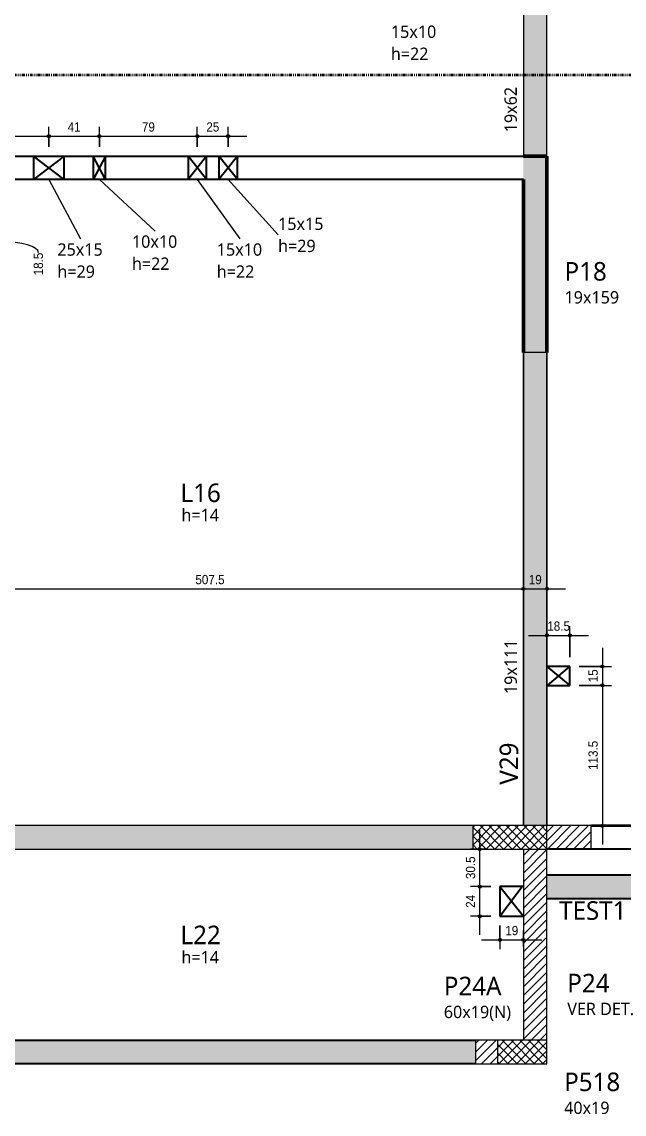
# Model space of a CAD drawing. Header units: centimetres. Extents: x -28 to 30806, y -3196 to 88064.
# Drawn here: x 3213 to 3700, y -957 to -73 of the extents above; entities that cross this region are included whole.
import ezdxf

# ---------------------------------------------------------------- set-up
doc = ezdxf.new("R2010")
doc.units = ezdxf.units.CM
for name, pattern in [('Dash dot', [1.5875, 0.635, -0.47625, 0, -0.47625]), ('Hidden', [0.714375, 0.47625, -0.238125]), ('Traço', [0.635, 0.3175, -0.3175])]:
    doc.linetypes.add(name, pattern=pattern)
for name, color, linetype, lineweight in [('A-ANNO-DIMS', 7, 'Continuous', 9), ('A-ANNO-DIMS-50', 7, 'Continuous', 9), ('A-DETL-GENF', 7, 'Continuous', 18), ('A-DETL-THIN', 7, 'Continuous', 25), ('A-FLOR', 7, 'Continuous', 25), ('A-FLOR-IDEN', 7, 'Continuous', 9), ('A-GENM', 7, 'Continuous', 25), ('A-GENM-HDLN', 7, 'Traço', 18), ('A-GENM-IDEN', 7, 'Continuous', 9), ('S-BEAM', 7, 'Continuous', 25), ('S-BEAM-HDLN', 7, 'Traço', 25), ('S-BEAM-IDEN', 7, 'Continuous', 9), ('S-COLS', 7, 'Continuous', 25), ('S-COLS-IDEN', 7, 'Continuous', 9), ('S-GRID', 7, 'Continuous', 9)]:
    doc.layers.add(name, color=color, linetype=linetype, lineweight=lineweight)
doc.layers.add('A-DETL', color=7, linetype='Continuous', lineweight=18, true_color=0x00a600)
doc.styles.add('Arial', font='arial.ttf', dxfattribs={"width": 0.9, "height": 7.5})
doc.styles.add('Gadugi_1', font='gadugi.ttf', dxfattribs={"height": 10})
doc.styles.add('Gadugi_2', font='gadugi.ttf', dxfattribs={"height": 15})
doc.styles.add('Gadugi_3', font='gadugi.ttf', dxfattribs={"height": 0.2})
doc.dimstyles.new('PED_1_5mm_ESQ', dxfattribs={"dimscale": 30.48, "dimtxt": 7.651945, "dimasz": 0.328084, "dimexe": 0.246063, "dimexo": 0.246063, "dimgap": 0.049213, "dimtad": 1, "dimdec": 1, "dimrnd": 0.5, "dimdsep": 46, "dimtxsty": 'Arial', "dimblk1": 'DOTSMALL', "dimblk2": 'DOTSMALL', "dimsah": 1, "dimcen": 0.09, "dimdle": 0.492126, "dimazin": 0, "dimtfac": 1, "dimtdec": 4, "dimtix": 1, "dimtmove": 0, "dimatfit": 3, "dimfxl": 1, "dimtvp": 1, "dimtolj": 1, "dimtzin": 0, "dimarcsym": 2})
doc.dimstyles.new('PED_1_5mm_ESQ_2', dxfattribs={"dimscale": 30.48, "dimtxt": 7.651945, "dimasz": 0.328084, "dimexe": 0.246063, "dimexo": 0.246063, "dimgap": 0.049213, "dimtad": 1, "dimdec": 1, "dimrnd": 0.5, "dimdsep": 46, "dimtxsty": 'Arial', "dimblk1": 'DOTSMALL', "dimblk2": 'DOTSMALL', "dimsah": 1, "dimcen": 0.09, "dimdle": 0.492126, "dimazin": 0, "dimtfac": 1, "dimtdec": 4, "dimtix": 1, "dimtmove": 1, "dimatfit": 3, "dimfxl": 1, "dimtvp": 1, "dimtolj": 1, "dimtzin": 0, "dimarcsym": 2})
pattern_1 = [(45, (2647.826, 0), (-3.535534, 3.535534), []), (135, (2647.826, 0), (-3.535534, -3.535534), [])]

# ---------------------------------------------------------------- blocks, each defined once
blk = doc.blocks.new('PED_FURO_RETANGULAR_R04_2020 - 25x15x29-3618377-PL H 001 - FORMA DO BARRILETE')
at = {"layer": 'A-GENM-HDLN'}
for p, q in [((-12.5, -9.5), (-12.5, 9.5)), ((-12.49, 9.5), (12.49, -9.5)), ((-12.49, -9.5), (12.49, 9.5)), ((12.5, 9.5), (12.5, -9.5))]:
    blk.add_line(p, q, dxfattribs=at)
blk = doc.blocks.new('PED_FURO_RETANGULAR_R04_2020 - 10x10x22-3536245-PL H 001 - FORMA DO BARRILETE')
at = {"layer": 'A-GENM-HDLN'}
for p, q in [((-5, 9.5), (5, -9.5)), ((-5, -9.5), (5, 9.5)), ((-5, -9.5), (-5, 9.5)), ((5, 9.5), (5, -9.5))]:
    blk.add_line(p, q, dxfattribs=at)
blk = doc.blocks.new('PED_FURO_RETANGULAR_R04_2020 - 15x10x22-3621887-PL H 001 - FORMA DO BARRILETE')
at = {"layer": 'A-GENM-HDLN'}
for p, q in [((-7.5, 9.5), (7.5, -9.5)), ((-7.5, -9.5), (7.5, 9.5)), ((-7.5, -9.5), (-7.5, 9.5)), ((7.5, 9.5), (7.5, -9.5))]:
    blk.add_line(p, q, dxfattribs=at)
blk = doc.blocks.new('PED_FURO_RETANGULAR_R04_2020 - 15x15x29-3491205-PL H 001 - FORMA DO BARRILETE')
at = {"layer": 'A-GENM-HDLN'}
for p, q in [((-7.5, 9.5), (7.5, -9.5)), ((-7.5, -9.5), (7.5, 9.5)), ((-7.5, -9.5), (-7.5, 9.5)), ((7.5, 9.5), (7.5, -9.5))]:
    blk.add_line(p, q, dxfattribs=at)
blk = doc.blocks.new('PED_TAG_PILAR_R04 - PILAR VER DET_-2523782-PL H 001 - FORMA DO BARRILETE')
at = {"layer": 'S-COLS-IDEN', "insert": (0.115, -0.633), "char_height": 0.2, "width": 1.37089, "attachment_point": 1, "style": 'Gadugi_3'}
blk.add_mtext('VER DET.', dxfattribs=at)
blk = doc.blocks.new('DIMBLOCK35-PL H 001 - FORMA DO BARRILETE')
at = {"layer": 'A-ANNO-DIMS-50'}
h = blk.add_hatch(color=256, dxfattribs=at)
edge = h.paths.add_edge_path(flags=0)
edge.add_arc((3110.97, -531.89), 1.25, 0, 360)
h = blk.add_hatch(color=256, dxfattribs=at)
edge = h.paths.add_edge_path(flags=0)
edge.add_arc((3618.47, -531.89), 1.25, 0, 360)
for p, q in [((3110.97, -537.62), (3110.97, -524.39)), ((3618.47, -537.62), (3618.47, -524.39)), ((3110.97, -531.89), (3618.47, -531.89)), ((3110.97, -531.89), (3110.97, -537.62)), ((3618.47, -531.89), (3618.47, -537.62))]:
    blk.add_line(p, q, dxfattribs=at)
for centre in [(3110.97, -531.89), (3618.47, -531.89)]:
    blk.add_circle(centre, 1.25, dxfattribs=at)
at = {"layer": 'A-ANNO-DIMS-50', "color": 0, "insert": (3353.07, -520.65), "char_height": 7.5, "width": 27.9708, "attachment_point": 1, "line_spacing_factor": 0.941778, "style": 'Arial'}
blk.add_mtext('507.5', dxfattribs=at)
blk = doc.blocks.new('_DotSmall')
at = {"color": 0, "linetype": 'ByBlock', "const_width": 0.5}
blk.add_lwpolyline([(-0.0625, 0, 1), (0.0625, 0, 1)], format="xyb", close=True, dxfattribs=at)
blk = doc.blocks.new('DIMBLOCK36-PL H 001 - FORMA DO BARRILETE')
at = {"layer": 'A-ANNO-DIMS-50'}
h = blk.add_hatch(color=256, dxfattribs=at)
edge = h.paths.add_edge_path(flags=0)
edge.add_arc((3618.47, -531.89), 1.25, 0, 360)
h = blk.add_hatch(color=256, dxfattribs=at)
edge = h.paths.add_edge_path(flags=0)
edge.add_arc((3637.47, -531.89), 1.25, 0, 360)
for p, q in [((3618.47, -537.62), (3618.47, -524.39)), ((3637.47, -537.62), (3637.47, -524.39)), ((3618.47, -531.89), (3652.47, -531.89)), ((3618.47, -531.89), (3618.47, -537.62)), ((3637.47, -531.89), (3637.47, -537.62))]:
    blk.add_line(p, q, dxfattribs=at)
for centre in [(3618.47, -531.89), (3637.47, -531.89)]:
    blk.add_circle(centre, 1.25, dxfattribs=at)
at = {"layer": 'A-ANNO-DIMS-50', "color": 0, "insert": (3622.79, -520.65), "char_height": 7.5, "width": 12.4315, "attachment_point": 1, "line_spacing_factor": 0.941778, "style": 'Arial'}
blk.add_mtext('19', dxfattribs=at)
blk = doc.blocks.new('DIMBLOCK148-PL H 001 - FORMA DO BARRILETE')
at = {"layer": 'A-ANNO-DIMS-50'}
h = blk.add_hatch(color=256, dxfattribs=at)
edge = h.paths.add_edge_path(flags=0)
edge.add_arc((3112.47, -165.84), 1.25, 0, 360)
h = blk.add_hatch(color=256, dxfattribs=at)
edge = h.paths.add_edge_path(flags=0)
edge.add_arc((3234.47, -165.84), 1.25, 0, 360)
for p, q in [((3112.47, -174.38), (3112.47, -158.34)), ((3234.47, -174.38), (3234.47, -158.34)), ((3112.47, -165.84), (3234.47, -165.84)), ((3112.47, -165.84), (3112.47, -174.38)), ((3234.47, -165.84), (3234.47, -174.38))]:
    blk.add_line(p, q, dxfattribs=at)
for centre in [(3112.47, -165.84), (3234.47, -165.84)]:
    blk.add_circle(centre, 1.25, dxfattribs=at)
at = {"layer": 'A-ANNO-DIMS-50', "color": 0, "insert": (3165.7, -154.61), "char_height": 7.5, "width": 18.6472, "attachment_point": 1, "line_spacing_factor": 0.941778, "style": 'Arial'}
blk.add_mtext('122', dxfattribs=at)
blk = doc.blocks.new('DIMBLOCK149-PL H 001 - FORMA DO BARRILETE')
at = {"layer": 'A-ANNO-DIMS-50'}
h = blk.add_hatch(color=256, dxfattribs=at)
edge = h.paths.add_edge_path(flags=0)
edge.add_arc((3234.47, -165.84), 1.25, 0, 360)
h = blk.add_hatch(color=256, dxfattribs=at)
edge = h.paths.add_edge_path(flags=0)
edge.add_arc((3275.37, -165.84), 1.25, 0, 360)
for p, q in [((3234.47, -174.38), (3234.47, -158.34)), ((3275.37, -174.38), (3275.37, -158.34)), ((3234.47, -165.84), (3275.37, -165.84)), ((3234.47, -165.84), (3234.47, -174.38)), ((3275.37, -165.84), (3275.37, -174.38))]:
    blk.add_line(p, q, dxfattribs=at)
for centre in [(3234.47, -165.84), (3275.37, -165.84)]:
    blk.add_circle(centre, 1.25, dxfattribs=at)
at = {"layer": 'A-ANNO-DIMS-50', "color": 0, "insert": (3249.74, -154.61), "char_height": 7.5, "width": 12.4315, "attachment_point": 1, "line_spacing_factor": 0.941778, "style": 'Arial'}
blk.add_mtext('41', dxfattribs=at)
blk = doc.blocks.new('DIMBLOCK150-PL H 001 - FORMA DO BARRILETE')
at = {"layer": 'A-ANNO-DIMS-50'}
h = blk.add_hatch(color=256, dxfattribs=at)
edge = h.paths.add_edge_path(flags=0)
edge.add_arc((3275.37, -165.84), 1.25, 0, 360)
h = blk.add_hatch(color=256, dxfattribs=at)
edge = h.paths.add_edge_path(flags=0)
edge.add_arc((3354.62, -165.84), 1.25, 0, 360)
for p, q in [((3275.37, -174.38), (3275.37, -158.34)), ((3354.62, -174.38), (3354.62, -158.34)), ((3275.37, -165.84), (3354.62, -165.84)), ((3275.37, -165.84), (3275.37, -174.38)), ((3354.62, -165.84), (3354.62, -174.38))]:
    blk.add_line(p, q, dxfattribs=at)
for centre in [(3275.37, -165.84), (3354.62, -165.84)]:
    blk.add_circle(centre, 1.25, dxfattribs=at)
at = {"layer": 'A-ANNO-DIMS-50', "color": 0, "insert": (3309.82, -154.61), "char_height": 7.5, "width": 12.4315, "attachment_point": 1, "line_spacing_factor": 0.941778, "style": 'Arial'}
blk.add_mtext('79', dxfattribs=at)
blk = doc.blocks.new('DIMBLOCK151-PL H 001 - FORMA DO BARRILETE')
at = {"layer": 'A-ANNO-DIMS-50'}
h = blk.add_hatch(color=256, dxfattribs=at)
edge = h.paths.add_edge_path(flags=0)
edge.add_arc((3354.62, -165.84), 1.25, 0, 360)
h = blk.add_hatch(color=256, dxfattribs=at)
edge = h.paths.add_edge_path(flags=0)
edge.add_arc((3379.62, -165.84), 1.25, 0, 360)
for p, q in [((3354.62, -174.38), (3354.62, -158.34)), ((3379.62, -174.38), (3379.62, -158.34)), ((3354.62, -165.84), (3394.62, -165.84)), ((3354.62, -165.84), (3354.62, -174.38)), ((3379.62, -165.84), (3379.62, -174.38))]:
    blk.add_line(p, q, dxfattribs=at)
for centre in [(3354.62, -165.84), (3379.62, -165.84)]:
    blk.add_circle(centre, 1.25, dxfattribs=at)
at = {"layer": 'A-ANNO-DIMS-50', "color": 0, "insert": (3361.94, -154.61), "char_height": 7.5, "width": 12.4315, "attachment_point": 1, "line_spacing_factor": 0.941778, "style": 'Arial'}
blk.add_mtext('25', dxfattribs=at)
blk = doc.blocks.new('DIMBLOCK158-PL H 001 - FORMA DO BARRILETE')
at = {"layer": 'A-ANNO-DIMS-50'}
h = blk.add_hatch(color=256, dxfattribs=at)
edge = h.paths.add_edge_path(flags=0)
edge.add_arc((3195.85, -241.88), 1.25, 0, 360)
h = blk.add_hatch(color=256, dxfattribs=at)
edge = h.paths.add_edge_path(flags=0)
edge.add_arc((3195.85, -260.13), 1.25, 0, 360)
for p, q in [((3134.78, -241.88), (3203.35, -241.88)), ((3195.85, -241.88), (3134.78, -241.88)), ((3195.85, -275.13), (3195.85, -241.88)), ((3134.78, -260.13), (3203.35, -260.13)), ((3195.85, -260.13), (3134.78, -260.13))]:
    blk.add_line(p, q, dxfattribs=at)
for centre in [(3195.85, -241.88), (3195.85, -260.13)]:
    blk.add_circle(centre, 1.25, dxfattribs=at)
blk.add_ellipse((3195.85, -260.24), major_axis=(30.25, 0), ratio=0.30523, start_param=0, end_param=1.570796, dxfattribs=at)
at = {"layer": 'A-ANNO-DIMS-50', "color": 0, "insert": (3222.26, -278.37), "char_height": 7.5, "width": 21.7551, "attachment_point": 1, "rotation": 90, "line_spacing_factor": 0.941778, "style": 'Arial'}
blk.add_mtext('18.5', dxfattribs=at)
blk = doc.blocks.new('DIMBLOCK162-PL H 001 - FORMA DO BARRILETE')
at = {"layer": 'A-ANNO-DIMS-50'}
h = blk.add_hatch(color=256, dxfattribs=at)
edge = h.paths.add_edge_path(flags=0)
edge.add_arc((3583.15, -772.67), 1.25, 0, 360)
h = blk.add_hatch(color=256, dxfattribs=at)
edge = h.paths.add_edge_path(flags=0)
edge.add_arc((3583.15, -796.64), 1.25, 0, 360)
for p, q in [((3591.96, -772.67), (3575.65, -772.67)), ((3583.15, -811.64), (3583.15, -772.67)), ((3583.15, -772.67), (3591.96, -772.67)), ((3591.96, -796.64), (3575.65, -796.64)), ((3583.15, -796.64), (3591.96, -796.64))]:
    blk.add_line(p, q, dxfattribs=at)
for centre in [(3583.15, -772.67), (3583.15, -796.64)]:
    blk.add_circle(centre, 1.25, dxfattribs=at)
at = {"layer": 'A-ANNO-DIMS-50', "color": 0, "insert": (3571.91, -789.83), "char_height": 7.5, "width": 12.4315, "attachment_point": 1, "rotation": 90, "line_spacing_factor": 0.941778, "style": 'Arial'}
blk.add_mtext('24', dxfattribs=at)
blk = doc.blocks.new('DIMBLOCK163-PL H 001 - FORMA DO BARRILETE')
at = {"layer": 'A-ANNO-DIMS-50'}
h = blk.add_hatch(color=256, dxfattribs=at)
edge = h.paths.add_edge_path(flags=0)
edge.add_arc((3583.15, -742.38), 1.25, 0, 360)
h = blk.add_hatch(color=256, dxfattribs=at)
edge = h.paths.add_edge_path(flags=0)
edge.add_arc((3583.15, -772.67), 1.25, 0, 360)
for p, q in [((3583.15, -772.67), (3583.15, -727.38)), ((3588.88, -742.38), (3575.65, -742.38)), ((3583.15, -742.38), (3588.88, -742.38)), ((3591.96, -772.67), (3575.65, -772.67)), ((3583.15, -772.67), (3591.96, -772.67))]:
    blk.add_line(p, q, dxfattribs=at)
for centre in [(3583.15, -742.38), (3583.15, -772.67)]:
    blk.add_circle(centre, 1.25, dxfattribs=at)
at = {"layer": 'A-ANNO-DIMS-50', "color": 0, "insert": (3571.91, -766.59), "char_height": 7.5, "width": 21.7551, "attachment_point": 1, "rotation": 90, "line_spacing_factor": 0.941778, "style": 'Arial'}
blk.add_mtext('30.5', dxfattribs=at)
blk = doc.blocks.new('DIMBLOCK164-PL H 001 - FORMA DO BARRILETE')
at = {"layer": 'A-ANNO-DIMS-50'}
h = blk.add_hatch(color=256, dxfattribs=at)
edge = h.paths.add_edge_path(flags=0)
edge.add_arc((3599.46, -815.69), 1.25, 0, 360)
h = blk.add_hatch(color=256, dxfattribs=at)
edge = h.paths.add_edge_path(flags=0)
edge.add_arc((3618.47, -815.69), 1.25, 0, 360)
for p, q in [((3599.46, -804.14), (3599.46, -823.19)), ((3599.46, -815.69), (3599.46, -804.14)), ((3618.47, -821.42), (3618.47, -808.19)), ((3584.46, -815.69), (3633.47, -815.69)), ((3618.47, -815.69), (3618.47, -821.42))]:
    blk.add_line(p, q, dxfattribs=at)
for centre in [(3599.46, -815.69), (3618.47, -815.69)]:
    blk.add_circle(centre, 1.25, dxfattribs=at)
at = {"layer": 'A-ANNO-DIMS-50', "color": 0, "insert": (3603.79, -804.45), "char_height": 7.5, "width": 12.4315, "attachment_point": 1, "line_spacing_factor": 0.941778, "style": 'Arial'}
blk.add_mtext('19', dxfattribs=at)
blk = doc.blocks.new('DIMBLOCK165-PL H 001 - FORMA DO BARRILETE')
at = {"layer": 'A-ANNO-DIMS-50'}
h = blk.add_hatch(color=256, dxfattribs=at)
edge = h.paths.add_edge_path(flags=0)
edge.add_arc((3682.32, -594.68), 1.25, 0, 360)
h = blk.add_hatch(color=256, dxfattribs=at)
edge = h.paths.add_edge_path(flags=0)
edge.add_arc((3682.32, -609.93), 1.25, 0, 360)
for p, q in [((3682.32, -579.68), (3682.32, -609.93)), ((3663.63, -594.68), (3689.82, -594.68)), ((3682.32, -594.68), (3663.63, -594.68)), ((3663.63, -609.93), (3689.82, -609.93)), ((3682.32, -609.93), (3663.63, -609.93))]:
    blk.add_line(p, q, dxfattribs=at)
for centre in [(3682.32, -594.68), (3682.32, -609.93)]:
    blk.add_circle(centre, 1.25, dxfattribs=at)
at = {"layer": 'A-ANNO-DIMS-50', "color": 0, "insert": (3671.09, -607.48), "char_height": 7.5, "width": 12.4315, "attachment_point": 1, "rotation": 90, "line_spacing_factor": 0.941778, "style": 'Arial'}
blk.add_mtext('15', dxfattribs=at)
blk = doc.blocks.new('DIMBLOCK166-PL H 001 - FORMA DO BARRILETE')
at = {"layer": 'A-ANNO-DIMS-50'}
h = blk.add_hatch(color=256, dxfattribs=at)
edge = h.paths.add_edge_path(flags=0)
edge.add_arc((3682.32, -609.93), 1.25, 0, 360)
h = blk.add_hatch(color=256, dxfattribs=at)
edge = h.paths.add_edge_path(flags=0)
edge.add_arc((3682.32, -723.48), 1.25, 0, 360)
for p, q in [((3663.63, -609.93), (3689.82, -609.93)), ((3682.32, -609.93), (3663.63, -609.93)), ((3682.32, -609.93), (3682.32, -738.48)), ((3676.59, -723.48), (3689.82, -723.48)), ((3682.32, -723.48), (3676.59, -723.48))]:
    blk.add_line(p, q, dxfattribs=at)
for centre in [(3682.32, -609.93), (3682.32, -723.48)]:
    blk.add_circle(centre, 1.25, dxfattribs=at)
at = {"layer": 'A-ANNO-DIMS-50', "color": 0, "insert": (3671.09, -678.36), "char_height": 7.5, "width": 27.9708, "attachment_point": 1, "rotation": 90, "line_spacing_factor": 0.941778, "style": 'Arial'}
blk.add_mtext('113.5', dxfattribs=at)
blk = doc.blocks.new('DIMBLOCK167-PL H 001 - FORMA DO BARRILETE')
at = {"layer": 'A-ANNO-DIMS-50'}
h = blk.add_hatch(color=256, dxfattribs=at)
edge = h.paths.add_edge_path(flags=0)
edge.add_arc((3637.47, -569.5), 1.25, 0, 360)
h = blk.add_hatch(color=256, dxfattribs=at)
edge = h.paths.add_edge_path(flags=0)
edge.add_arc((3656.13, -569.5), 1.25, 0, 360)
for p, q in [((3637.47, -575.23), (3637.47, -562)), ((3656.13, -587.18), (3656.13, -562)), ((3622.47, -569.5), (3671.13, -569.5)), ((3637.47, -569.5), (3637.47, -575.23)), ((3656.13, -569.5), (3656.13, -587.18))]:
    blk.add_line(p, q, dxfattribs=at)
for centre in [(3637.47, -569.5), (3656.13, -569.5)]:
    blk.add_circle(centre, 1.25, dxfattribs=at)
at = {"layer": 'A-ANNO-DIMS-50', "color": 0, "insert": (3637.74, -558.26), "char_height": 7.5, "width": 21.7551, "attachment_point": 1, "line_spacing_factor": 0.941778, "style": 'Arial'}
blk.add_mtext('18.5', dxfattribs=at)

msp = doc.modelspace()

# ---------------------------------------------------------------- hatches: boundary and pattern name
at = {"layer": 'A-DETL', "true_color": 0xe6b8b7}
h = msp.add_hatch(color=9, dxfattribs=at)
h.paths.add_polyline_path([(3637.47, -181.88), (3637.47, -26.88), (3618.47, -26.88), (3618.47, -181.88)], flags=0)
h.paths.add_polyline_path([(3637.47, -7.88), (3637.47, 533.55), (3618.47, 533.55), (3618.47, -7.88)], flags=0)
at = {"layer": 'A-DETL', "true_color": 0xe6b7b8}
msp.add_hatch(color=9, dxfattribs=at).paths.add_polyline_path([(3618.47, -723.38), (3637.47, -723.38), (3637.47, -340.88), (3618.47, -340.88), (3618.47, -723.38)], flags=0)
at = {"layer": 'A-DETL', "true_color": 0xe6b8b7}
msp.add_hatch(color=9, dxfattribs=at).paths.add_polyline_path([(3216.32, -742.38), (3577.47, -742.38), (3577.47, -723.38), (3110.97, -723.38), (3110.97, -742.38), (3112.47, -742.38)], flags=0)
at = {"layer": 'A-DETL-GENF', "true_color": 0x0000ff}
h = msp.add_hatch(dxfattribs=at)
h.set_pattern_fill('FP_2', color=5, style=0, pattern_type=2)
h.set_pattern_definition(pattern_1)
h.paths.add_polyline_path([(3618.47, -742.38), (3637.47, -742.38), (3637.47, -723.38), (3577.47, -723.38), (3577.47, -742.38), (3618.47, -742.38)], flags=0)
at = {"layer": 'A-DETL-GENF', "true_color": 0x808080}
h = msp.add_hatch(dxfattribs=at)
h.set_pattern_fill('FP_1', color=8, style=0, pattern_type=2)
h.set_pattern_definition([(45, (2647.826, 0), (-3.535534, 3.535534), [])])
h.paths.add_polyline_path([(3637.47, -742.38), (3673.22, -742.38), (3673.22, -723.38), (3637.47, -723.38), (3637.47, -742.38)], flags=0)
h.paths.add_polyline_path([(3579.72, -915.95), (3597.47, -915.95), (3597.47, -896.95), (3637.47, -896.95), (3637.47, -742.38), (3618.47, -742.38), (3618.47, -896.95), (3579.72, -896.95), (3579.72, -915.95)], flags=0)
at = {"layer": 'A-DETL-GENF', "true_color": 0x0000ff}
h = msp.add_hatch(dxfattribs=at)
h.set_pattern_fill('FP_2', color=5, style=0, pattern_type=2)
h.set_pattern_definition(pattern_1)
h.paths.add_polyline_path([(3618.47, -915.95), (3637.47, -915.95), (3637.47, -896.95), (3597.47, -896.95), (3597.47, -915.95), (3616.14, -915.95)], flags=0)
at = {"layer": 'S-BEAM', "true_color": 0x00bcb8}
msp.add_hatch(color=132, dxfattribs=at).paths.add_polyline_path([(3673.22, -782.38), (3980.97, -782.38), (3980.97, -763.38), (3637.47, -763.38), (3637.47, -782.38), (3656.13, -782.38)], flags=0)
h = msp.add_hatch(color=132, dxfattribs=at)
h.paths.add_polyline_path([(2623.27, -915.95), (3081.47, -915.95), (3081.47, -896.95), (2623.27, -896.95), (2623.27, -900.77)], flags=0)
h.paths.add_polyline_path([(3579.72, -915.95), (3579.72, -896.95), (3121.47, -896.95), (3121.47, -915.95), (3387.12, -915.95)], flags=0)
at = {"layer": 'S-COLS', "true_color": 0x808080}
msp.add_hatch(color=8, dxfattribs=at).paths.add_polyline_path([(3637.47, -340.88), (3637.47, -181.88), (3618.47, -181.88), (3618.47, -340.88)], flags=0)

# ---------------------------------------------------------------- linework, layer by layer
at = {"layer": 'A-DETL', "color": 7, "linetype": 'Hidden'}
for p, q in [((3637.47, -181.88), (3637.47, 533.55)), ((3618.47, 514.55), (3618.47, -181.88)), ((3618.47, -181.88), (3637.47, -181.88)), ((3637.47, -181.88), (3618.47, -181.88)), ((3618.47, -723.38), (3618.47, -340.88)), ((3637.47, -340.88), (3618.47, -340.88)), ((3618.47, -340.88), (3618.47, -723.38)), ((3637.47, -340.88), (3637.47, -723.38)), ((3637.47, -723.38), (3637.47, -340.88)), ((3577.47, -723.38), (3110.97, -723.38)), ((3110.97, -742.38), (3577.47, -742.38))]:
    msp.add_line(p, q, dxfattribs=at)
at = {"layer": 'A-DETL', "color": 7}
for p, q in [((3637.47, -723.38), (3577.47, -723.38)), ((3577.47, -723.38), (3577.47, -742.38)), ((3673.22, -723.38), (3637.47, -723.38)), ((3637.47, -742.38), (3637.47, -723.38)), ((3673.22, -742.38), (3673.22, -723.38)), ((3577.47, -742.38), (3637.47, -742.38)), ((3618.47, -742.38), (3618.47, -896.95)), ((3637.47, -896.95), (3637.47, -742.38)), ((3637.47, -742.38), (3673.22, -742.38)), ((3597.47, -896.95), (3579.72, -896.95)), ((3579.72, -896.95), (3579.72, -915.95)), ((3637.47, -896.95), (3597.47, -896.95)), ((3597.47, -896.95), (3597.47, -915.95)), ((3637.47, -915.95), (3637.47, -896.95)), ((3579.72, -915.95), (3597.47, -915.95)), ((3597.47, -915.95), (3637.47, -915.95))]:
    msp.add_line(p, q, dxfattribs=at)
at = {"layer": 'A-DETL-THIN'}
for p, q in [((3246.97, -181.88), (3221.97, -200.88)), ((3246.97, -200.88), (3221.97, -181.88)), ((3280.37, -181.88), (3270.37, -200.88)), ((3280.37, -200.88), (3270.37, -181.88)), ((3362.12, -181.88), (3347.12, -200.88)), ((3362.12, -200.88), (3347.12, -181.88)), ((3387.12, -181.88), (3372.12, -200.88)), ((3387.12, -200.88), (3372.12, -181.88)), ((3637.47, -594.68), (3656.13, -609.93)), ((3637.97, -609.93), (3656.13, -594.69)), ((3599.46, -772.67), (3618.47, -796.64)), ((3599.46, -796.64), (3617.52, -772.67))]:
    msp.add_line(p, q, dxfattribs=at)
at = {"layer": 'A-FLOR'}
for p, q in [((3656.13, -594.68), (3637.47, -594.68)), ((3656.13, -609.93), (3656.13, -594.68)), ((3637.47, -609.93), (3656.13, -609.93)), ((3980.97, -723.38), (3673.22, -723.38)), ((3618.47, -772.67), (3599.46, -772.67)), ((3599.46, -772.67), (3599.46, -796.64)), ((3599.46, -796.64), (3618.47, -796.64))]:
    msp.add_line(p, q, dxfattribs=at)
at = {"layer": 'A-GENM-IDEN'}
for p, q in [((3234.47, -200.88), (3260.1, -248.92)), ((3275.37, -200.88), (3320.44, -242.51)), ((3354.62, -200.88), (3389.06, -248.92)), ((3379.62, -200.88), (3419.98, -245.48))]:
    msp.add_line(p, q, dxfattribs=at)
at = {"layer": 'S-BEAM'}
for p, q in [((3112.47, -181.88), (3618.47, -181.88)), ((3618.47, -200.88), (3112.47, -200.88)), ((3673.22, -723.48), (3980.97, -723.48)), ((3980.97, -742.48), (3637.48, -742.48)), ((3637.47, -782.38), (3980.97, -782.38)), ((3121.47, -896.95), (3579.72, -896.95)), ((3579.72, -915.95), (3121.47, -915.95))]:
    msp.add_line(p, q, dxfattribs=at)
at = {"layer": 'S-BEAM-HDLN', "linetype": 'Continuous'}
for p, q in [((3221.97, -181.88), (3221.97, -200.88)), ((3246.97, -200.88), (3246.97, -181.88)), ((3270.37, -181.88), (3270.37, -200.88)), ((3280.37, -200.88), (3280.37, -181.88)), ((3347.12, -181.88), (3347.12, -200.88)), ((3362.12, -200.88), (3362.12, -181.88)), ((3372.12, -181.88), (3372.12, -200.88)), ((3387.12, -200.88), (3387.12, -181.88)), ((3637.48, -742.38), (3637.48, -742.48)), ((3980.97, -763.38), (3637.47, -763.38))]:
    msp.add_line(p, q, dxfattribs=at)
at = {"layer": 'S-COLS', "lineweight": 50}
for p, q in [((3618.47, -181.88), (3637.47, -181.88)), ((3637.47, -181.88), (3637.47, -340.88)), ((3618.47, -340.88), (3618.47, -200.88))]:
    msp.add_line(p, q, dxfattribs=at)
at = {"layer": 'S-GRID', "color": 152, "linetype": 'Dash dot', "lineweight": 35, "true_color": 0x0070c0}
msp.add_line((4257.92, -116.45), (783.85, -116.45), dxfattribs=at)

# ---------------------------------------------------------------- block references
at = {"layer": 'A-GENM', "linetype": 'Traço', "lineweight": 18, "rotation": 180}
for name, p in [('PED_FURO_RETANGULAR_R04_2020 - 25x15x29-3618377-PL H 001 - FORMA DO BARRILETE', (3234.47, -191.38)), ('PED_FURO_RETANGULAR_R04_2020 - 10x10x22-3536245-PL H 001 - FORMA DO BARRILETE', (3275.37, -191.38)), ('PED_FURO_RETANGULAR_R04_2020 - 15x10x22-3621887-PL H 001 - FORMA DO BARRILETE', (3354.62, -191.38)), ('PED_FURO_RETANGULAR_R04_2020 - 15x15x29-3491205-PL H 001 - FORMA DO BARRILETE', (3379.62, -191.38))]:
    msp.add_blockref(name, p, dxfattribs=at)
at = {"layer": 'S-COLS-IDEN', "xscale": 49.99999999999998, "yscale": 49.99999999999998, "zscale": 49.99999999999998}
msp.add_blockref('PED_TAG_PILAR_R04 - PILAR VER DET_-2523782-PL H 001 - FORMA DO BARRILETE', (3648.21, -834.91), dxfattribs=at)

# ---------------------------------------------------------------- texts
at = {"layer": 'A-FLOR-IDEN', "attachment_point": 1}
for s, insert, char_height, width, style in [('L16', (3341.01, -446.7), 15, 40.0844, 'Gadugi_2'), ('h=14', (3341.79, -467.17), 10, 39.6835, 'Gadugi_1'), ('L22', (3341.01, -804.23), 15, 40.0844, 'Gadugi_2'), ('h=14', (3341.79, -824.71), 10, 39.6835, 'Gadugi_1')]:
    msp.add_mtext(s, dxfattribs=dict(at, insert=insert, char_height=char_height, width=width, style=style))
at = {"layer": 'A-GENM-IDEN', "char_height": 10, "attachment_point": 1, "style": 'Gadugi_1'}
for s, insert, width in [('15x10', (3511.25, -76.34), 44.8945), ('h=22', (3511.25, -94.2), 39.6835), ('15x15', (3419.98, -231.68), 44.8945), ('10x10', (3301.74, -246.07), 44.8945), ('25x15', (3241.4, -252.48), 44.8945), ('15x10', (3370.36, -252.48), 44.8945), ('h=29', (3419.98, -249.54), 39.6835), ('h=22', (3301.74, -263.92), 39.6835), ('h=29', (3241.4, -270.34), 39.6835), ('h=22', (3370.36, -270.34), 39.6835)]:
    msp.add_mtext(s, dxfattribs=dict(at, insert=insert, width=width))
at = {"layer": 'S-BEAM-IDEN', "attachment_point": 1, "rotation": 90}
for s, insert, char_height, width, style in [('19x62', (3603.13, -162.69), 10, 44.8945, 'Gadugi_1'), ('19x111', (3603.13, -616.95), 10, 54.1139, 'Gadugi_1'), ('V29', (3599.2, -690.25), 15, 44.0928, 'Gadugi_2')]:
    msp.add_mtext(s, dxfattribs=dict(at, insert=insert, char_height=char_height, width=width, style=style))
at = {"layer": 'S-BEAM-IDEN', "insert": (3647.32, -784.49), "char_height": 15, "width": 67.7426, "attachment_point": 1, "style": 'Gadugi_2'}
msp.add_mtext('TEST1', dxfattribs=at)
at = {"layer": 'S-COLS-IDEN', "attachment_point": 1}
for s, insert, char_height, width, style in [('P18', (3651.72, -267.62), 15, 42.4894, 'Gadugi_2'), ('19x159', (3651.72, -291.11), 10, 54.1139, 'Gadugi_1'), ('P24A', (3554.07, -845.52), 15, 58.924, 'Gadugi_2'), ('P24', (3653.95, -843.15), 15, 42.4894, 'Gadugi_2'), ('60x19(N)', (3554.07, -869.01), 10, 68.1434, 'Gadugi_1'), ('P518', (3651.42, -923.04), 15, 56.519, 'Gadugi_2'), ('40x19', (3651.42, -946.53), 10, 44.8945, 'Gadugi_1')]:
    msp.add_mtext(s, dxfattribs=dict(at, insert=insert, char_height=char_height, width=width, style=style))

# ---------------------------------------------------------------- dimensions: what is measured, and where the dimension line sits
at = {"layer": 'A-ANNO-DIMS'}
for base, p1, p2, override, picture, middle in [((3234.47, -165.84), (3112.47, -181.88), (3234.47, -181.88), {"dimpost": '<>', "dimfxl": 121.9998}, 'DIMBLOCK148-PL H 001 - FORMA DO BARRILETE', (3173.47, -160.58)), ((3275.37, -165.84), (3234.47, -181.88), (3275.37, -181.88), {"dimpost": '<>', "dimfxl": 40.900865}, 'DIMBLOCK149-PL H 001 - FORMA DO BARRILETE', (3254.92, -160.58)), ((3354.6213, -165.8449), (3275.3745, -181.8807), (3354.6213, -181.8807), {"dimpost": '<>', "dimfxl": 79.246863}, 'DIMBLOCK150-PL H 001 - FORMA DO BARRILETE', (3314.9979, -160.5156)), ((3379.62, -165.84), (3354.62, -181.88), (3379.62, -181.88), {"dimpost": '<>', "dimfxl": 25}, 'DIMBLOCK151-PL H 001 - FORMA DO BARRILETE', (3367.12, -160.52)), ((3618.47, -531.89), (3110.97, -530.12), (3618.47, -530.12), {"dimpost": '<>', "dimfxl": 507.497703}, 'DIMBLOCK35-PL H 001 - FORMA DO BARRILETE', (3364.72, -526.56)), ((3637.47, -531.89), (3618.47, -530.12), (3637.47, -530.12), {"dimpost": '<>', "dimfxl": 19}, 'DIMBLOCK36-PL H 001 - FORMA DO BARRILETE', (3627.97, -526.56)), ((3656.13, -569.5), (3637.47, -567.73), (3656.13, -594.68), {"dimpost": '<>', "dimfxl": 32.782447}, 'DIMBLOCK167-PL H 001 - FORMA DO BARRILETE', (3646.8, -564.17)), ((3618.47, -815.69), (3599.46, -796.64), (3618.47, -813.92), {"dimpost": '<>', "dimfxl": 25.691088}, 'DIMBLOCK164-PL H 001 - FORMA DO BARRILETE', (3608.97, -810.36))]:
    dim = msp.add_linear_dim(base=base, p1=p1, p2=p2, dimstyle='PED_1_5mm_ESQ', override=override, dxfattribs=at)
    dim.commit()
    dim.dimension.update_dxf_attribs({"geometry": picture, "text_midpoint": middle})
dim = msp.add_linear_dim(base=(3195.85151544, -241.88093141), p1=(3127.28052836, -260.13093141), p2=(3127.28052836, -241.88093141), angle=90, dimstyle='PED_1_5mm_ESQ_2', override={"dimpost": '<>', "dimfxl": 18.25}, dxfattribs=at)
dim.commit()
dim.dimension.update_dxf_attribs({"geometry": 'DIMBLOCK158-PL H 001 - FORMA DO BARRILETE', "text_midpoint": (3227.25536188, -267.49219972), "dimtype": 160, "text_rotation": 90})
for base, p1, p2, override, picture, middle in [((3682.3238, -609.9261), (3656.1333, -594.6839), (3656.1333, -609.9261), {"dimpost": '<>', "dimfxl": 15.242227}, 'DIMBLOCK165-PL H 001 - FORMA DO BARRILETE', (3676.9945, -602.305)), ((3682.3238, -723.4807), (3656.1333, -609.9261), (3684.0915, -723.4807), {"dimpost": '<>', "dimfxl": 116.945732}, 'DIMBLOCK166-PL H 001 - FORMA DO BARRILETE', (3676.9919, -666.7034)), ((3583.15, -742.38), (3599.46, -772.67), (3581.38, -742.38), {"dimpost": '<>', "dimfxl": 35.272414}, 'DIMBLOCK163-PL H 001 - FORMA DO BARRILETE', (3577.82, -757.52)), ((3583.15, -772.67), (3599.46, -796.64), (3599.46, -772.67), {"dimpost": '<>', "dimfxl": 23.969332}, 'DIMBLOCK162-PL H 001 - FORMA DO BARRILETE', (3577.89, -784.65))]:
    dim = msp.add_linear_dim(base=base, p1=p1, p2=p2, angle=90, dimstyle='PED_1_5mm_ESQ', override=override, dxfattribs=at)
    dim.commit()
    dim.dimension.update_dxf_attribs({"geometry": picture, "text_midpoint": middle})

doc.saveas('drawing.dxf')
